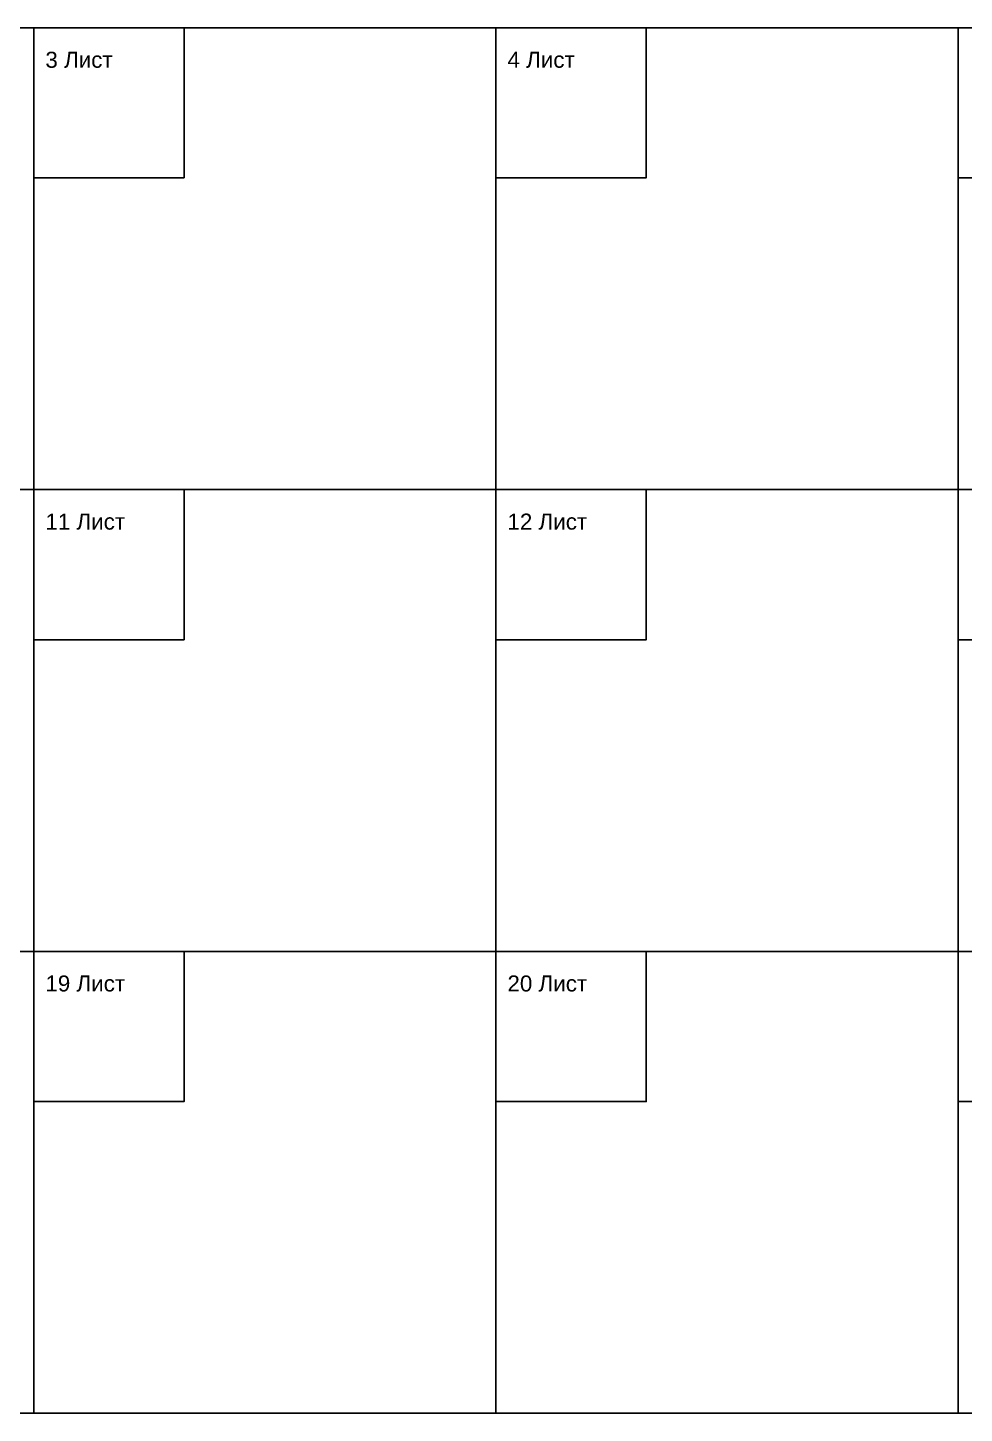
# Paper-space layout 'Лист1' of a CAD drawing. Header units: millimetres. Extents: x -143 to 3377, y -880 to 440.
# Drawn here: x 731 to 1623, y -880 to 440 of the extents above; entities that cross this region are included whole.
import ezdxf

# ---------------------------------------------------------------- set-up
doc = ezdxf.new("R2010")
doc.units = ezdxf.units.MM
doc.styles.get("Standard").update_dxf_attribs({"font": 'arial.ttf'})

# ---------------------------------------------------------------- blocks, each defined once
blk = doc.blocks.new('*U6')
at = {"color": 4}
blk.add_lwpolyline([(-220, -220), (220, -220), (220, 220), (-220, 220)], close=True, dxfattribs=at)
at = {"color": 3}
blk.add_lwpolyline([(-220, 220), (-77, 220), (-77, 77), (-220, 77)], close=True, dxfattribs=at)
blk = doc.blocks.new('*U7')
at = {"color": 0, "linetype": 'ByBlock', "lineweight": -2, "transparency": 16777216}
for p in [(0, 880), (440, 880), (880, 880), (1320, 880), (0, 440), (440, 440), (880, 440), (1320, 440), (0, 0), (440, 0), (880, 0), (1320, 0)]:
    blk.add_blockref('*U6', p, dxfattribs=at)
blk = doc.blocks.new('*U8')
at = {"color": 4}
blk.add_lwpolyline([(-220, -220), (220, -220), (220, 220), (-220, 220)], close=True, dxfattribs=at)
at = {"color": 3}
blk.add_lwpolyline([(-220, 220), (-77, 220), (-77, 77), (-220, 77)], close=True, dxfattribs=at)
blk = doc.blocks.new('*U10')
at = {"color": 0, "linetype": 'ByBlock', "lineweight": -2, "transparency": 16777216}
for p in [(0, 880), (440, 880), (880, 880), (1320, 880), (0, 440), (440, 440), (880, 440), (1320, 440), (0, 0), (440, 0), (880, 0), (1320, 0)]:
    blk.add_blockref('*U8', p, dxfattribs=at)

psp = doc.layouts.new('Лист1')

# ---------------------------------------------------------------- block references
for name, p in [('*U7', (77, -660)), ('*U10', (1837, -660))]:
    psp.add_blockref(name, p)

# ---------------------------------------------------------------- texts
at = {"char_height": 15.26, "attachment_point": 1}
for s, insert in [('3 Лист', (747.9, 417.1)), ('4 Лист', (1187.9, 417.1)), ('11 Лист', (747.9, -22.9)), ('12 Лист', (1187.9, -22.9)), ('19 Лист', (747.9, -462.9)), ('20 Лист', (1187.9, -462.9))]:
    psp.add_mtext_dynamic_manual_height_columns(s, width=109.648, gutter_width=76.3, heights=[0], dxfattribs=dict(at, insert=insert))

doc.saveas('drawing.dxf')
